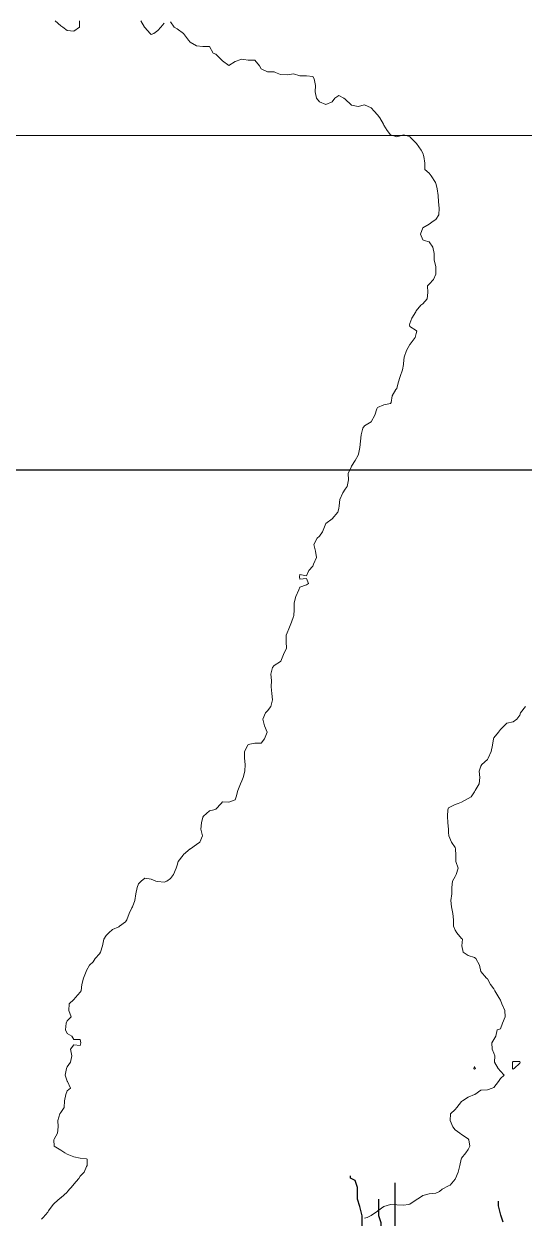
# Model space of a CAD drawing. Header units: centimetres. Extents: x 0 to 642158, y -847 to 649707.
# Drawn here: x 617019.9 to 617058.6, y 621403.7 to 621496 of the extents above; entities that cross this region are included whole.
import ezdxf

# ---------------------------------------------------------------- set-up
doc = ezdxf.new("R2010")
doc.units = ezdxf.units.CM
doc.header["$MEASUREMENT"] = 0
for name, color, linetype, lineweight in [('MEV_grille', 254, 'Continuous', 9), ('MEV_vegetal_V', 7, 'Continuous', 25), ('WAL_topographie 0.5', 253, 'Continuous', 20)]:
    doc.layers.add(name, color=color, linetype=linetype, lineweight=lineweight)
picture_1 = doc.add_image_def('image2.png', size_in_pixel=(6614, 11023))

# ---------------------------------------------------------------- blocks, each defined once
blk = doc.blocks.new('legende vegetal')
at = {"layer": 'MEV_vegetal_V'}
for points in [[(617045.784, 621398.027), (617045.966, 621398.027), (617045.966, 621403.679), (617045.784, 621404.408), (617045.602, 621404.955), (617045.602, 621405.866), (617045.419, 621406.413), (617045.055, 621406.595), (617045.055, 621406.778)], [(617045.602, 621390.552), (617045.784, 621390.552), (617045.784, 621391.099), (617045.966, 621391.281), (617045.966, 621391.646), (617046.149, 621392.011), (617046.149, 621394.745), (617046.331, 621395.11), (617046.331, 621395.474), (617046.514, 621395.474), (617046.696, 621396.022), (617047.425, 621397.115), (617047.425, 621397.48), (617047.973, 621398.392), (617048.155, 621399.121), (617048.337, 621399.668), (617048.52, 621400.397), (617048.52, 621406.231)], [(617047.79, 621400.944), (617047.79, 621401.126), (617047.608, 621401.673), (617047.425, 621402.402), (617047.425, 621403.132), (617047.243, 621403.679), (617047.243, 621404.955)], [(617056.875, 621403.181), (617056.692, 621403.728), (617056.51, 621404.457), (617056.51, 621404.822)]]:
    blk.add_lwpolyline(points, dxfattribs=at)
blk = doc.blocks.new('*U114')
at = {"layer": 'MEV_grille', "transparency": 33554687}
blk.add_lwpolyline([(-1338.461, 0), (1338.461, 0)], dxfattribs=at)
blk = doc.blocks.new('*U115')
at = {"layer": 'MEV_grille', "color": 0, "linetype": 'ByBlock', "lineweight": -2, "transparency": 16777216}
blk.add_blockref('*U114', (0, -900), dxfattribs=at)

msp = doc.modelspace()

# ---------------------------------------------------------------- linework, layer by layer
at = {"layer": 'WAL_topographie 0.5'}
for points in [[(617031.25, 621496.167), (617031.528, 621495.75), (617031.75, 621495.632), (617032.25, 621495.25), (617032.25, 621495.25), (617032.641, 621494.75), (617032.75, 621494.603), (617033.25, 621494.317), (617033.75, 621494.25), (617034.25, 621494.25), (617034.25, 621494.25), (617034.536, 621493.75), (617034.75, 621493.667), (617035.167, 621493.25), (617035.25, 621493.156), (617035.75, 621492.778), (617036.25, 621493.092), (617036.679, 621493.25), (617036.75, 621493.288), (617036.917, 621493.25), (617037.25, 621493.208), (617037.75, 621493.191), (617038.125, 621492.75), (617038.25, 621492.522), (617038.75, 621492.309), (617039.25, 621492.3), (617039.35, 621492.25), (617039.75, 621492.096), (617040.25, 621492.073), (617040.75, 621492.143), (617041.25, 621491.99), (617041.75, 621491.982), (617042.25, 621491.934), (617042.356, 621491.75), (617042.447, 621491.25), (617042.435, 621490.75), (617042.525, 621490.25), (617042.75, 621489.985), (617043.25, 621489.774), (617043.75, 621489.981), (617043.956, 621490.25), (617044.25, 621490.458), (617044.635, 621490.25), (617044.75, 621490.175), (617045.222, 621489.75), (617045.25, 621489.732), (617045.75, 621489.63), (617046.25, 621489.75), (617046.25, 621489.75), (617046.25, 621489.75), (617046.75, 621489.521), (617046.982, 621489.25), (617047.25, 621488.962), (617047.427, 621488.75), (617047.718, 621488.25), (617047.75, 621488.183), (617047.991, 621487.75), (617048.25, 621487.417), (617048.75, 621487.275), (617049.25, 621487.438), (617049.75, 621487.288), (617049.781, 621487.25), (617050.25, 621486.781), (617050.276, 621486.75), (617050.631, 621486.25), (617050.75, 621486), (617050.839, 621485.75), (617050.909, 621485.25), (617050.917, 621484.75), (617051.25, 621484.456), (617051.409, 621484.25), (617051.731, 621483.75), (617051.75, 621483.687), (617051.859, 621483.25), (617051.936, 621482.75), (617051.969, 621482.25), (617052.013, 621481.75), (617052, 621481.25), (617051.75, 621480.875), (617051.55, 621480.75), (617051.25, 621480.519), (617050.75, 621480.25), (617050.75, 621480.25), (617050.583, 621479.75), (617050.75, 621479.321), (617050.85, 621479.25), (617051.25, 621479.159), (617051.523, 621478.75), (617051.625, 621478.25), (617051.641, 621477.75), (617051.75, 621477.25), (617051.75, 621477.25), (617051.765, 621476.75), (617051.75, 621476.667), (617051.571, 621476.25), (617051.25, 621475.875), (617051.125, 621475.75), (617051.139, 621475.25), (617051.083, 621474.75), (617050.75, 621474.365), (617050.6, 621474.25), (617050.25, 621473.813), (617050.221, 621473.75), (617049.917, 621473.25), (617049.75, 621472.834), (617049.717, 621472.75), (617049.75, 621472.625), (617050.25, 621472.306), (617050.296, 621472.25), (617050.25, 621472.083), (617050.159, 621471.75), (617049.778, 621471.25), (617049.75, 621471.224), (617049.485, 621470.75), (617049.309, 621470.25), (617049.265, 621469.75), (617049.25, 621469.679), (617049.173, 621469.25), (617048.993, 621468.75), (617048.847, 621468.25), (617048.75, 621467.821), (617048.679, 621467.75), (617048.383, 621467.25), (617048.298, 621466.75), (617048.25, 621466.667), (617047.75, 621466.55), (617047.25, 621466.361), (617047.206, 621466.25), (617047.043, 621465.75), (617046.75, 621465.25), (617046.75, 621465.25), (617046.25, 621464.927), (617046.107, 621464.75), (617045.982, 621464.25), (617045.94, 621463.75), (617045.893, 621463.25), (617045.779, 621462.75), (617045.75, 621462.667), (617045.533, 621462.25), (617045.25, 621461.817), (617045.202, 621461.75), (617044.983, 621461.25), (617044.994, 621460.75), (617044.912, 621460.25), (617044.75, 621460.05), (617044.566, 621459.75), (617044.344, 621459.25), (617044.277, 621458.75), (617044.25, 621458.536), (617044.183, 621458.25), (617043.75, 621457.75), (617043.75, 621457.75), (617043.25, 621457.375), (617043.19, 621457.25), (617042.991, 621456.75), (617042.75, 621456.417), (617042.583, 621456.25), (617042.336, 621455.75), (617042.45, 621455.25), (617042.523, 621454.75), (617042.306, 621454.25), (617042.25, 621454.083), (617041.95, 621453.75), (617041.75, 621453.35), (617041.25, 621453.45), (617041.206, 621453.25), (617041.25, 621453.083), (617041.75, 621453.125), (617041.9, 621452.75), (617041.75, 621452.656), (617041.25, 621452.464), (617041.167, 621452.25), (617040.925, 621451.75), (617040.8, 621451.25), (617040.794, 621450.75), (617040.768, 621450.25), (617040.75, 621450.194), (617040.602, 621449.75), (617040.393, 621449.25), (617040.25, 621448.942), (617040.19, 621448.75), (617040.176, 621448.25), (617040.2, 621447.75), (617039.985, 621447.25), (617039.779, 621446.75), (617039.75, 621446.724), (617039.25, 621446.409), (617039.125, 621446.25), (617039, 621445.75), (617039.056, 621445.25), (617039.028, 621444.75), (617039.067, 621444.25), (617039.139, 621443.75), (617039.007, 621443.25), (617038.75, 621442.896), (617038.575, 621442.75), (617038.386, 621442.25), (617038.514, 621441.75), (617038.714, 621441.25), (617038.519, 621440.75), (617038.25, 621440.4), (617037.75, 621440.417), (617037.25, 621440.313), (617037.215, 621440.25), (617036.972, 621439.75), (617036.95, 621439.25), (617037.007, 621438.75), (617036.982, 621438.25), (617036.857, 621437.75), (617036.75, 621437.5), (617036.646, 621437.25), (617036.44, 621436.75), (617036.327, 621436.25), (617036.25, 621436.028), (617035.75, 621435.833), (617035.25, 621435.875), (617035.15, 621435.75), (617034.75, 621435.306), (617034.583, 621435.25), (617034.25, 621435.167), (617033.796, 621434.75), (617033.75, 621434.694), (617033.636, 621434.25), (617033.583, 621433.75), (617033.702, 621433.25), (617033.516, 621432.75), (617033.25, 621432.56), (617032.786, 621432.25), (617032.75, 621432.233), (617032.25, 621431.792), (617032.212, 621431.75), (617031.836, 621431.25), (617031.75, 621430.977), (617031.667, 621430.75), (617031.474, 621430.25), (617031.25, 621429.94), (617030.964, 621429.75), (617030.75, 621429.671), (617030.25, 621429.703), (617030.114, 621429.75), (617029.75, 621429.904), (617029.25, 621429.977), (617028.956, 621429.75), (617028.75, 621429.531), (617028.658, 621429.25), (617028.568, 621428.75), (617028.488, 621428.25), (617028.288, 621427.75), (617028.25, 621427.671), (617028.028, 621427.25), (617027.871, 621426.75), (617027.75, 621426.591), (617027.281, 621426.25), (617027.25, 621426.217), (617026.75, 621426.013), (617026.456, 621425.75), (617026.25, 621425.544), (617026.071, 621425.25), (617025.967, 621424.75), (617025.821, 621424.25), (617025.75, 621424.125), (617025.417, 621423.75), (617025.25, 621423.5), (617024.977, 621423.25), (617024.75, 621422.833), (617024.724, 621422.75), (617024.519, 621422.25), (617024.383, 621421.75), (617024.318, 621421.25), (617024.25, 621421.156), (617023.889, 621420.75), (617023.75, 621420.603), (617023.397, 621420.25), (617023.365, 621419.75), (617023.55, 621419.25), (617023.25, 621418.95), (617023.159, 621418.75), (617023.104, 621418.25), (617023.25, 621417.958), (617023.607, 621417.75), (617023.75, 621417.5), (617024.25, 621417.5), (617024.302, 621417.25), (617024.25, 621417.036), (617023.75, 621417.083), (617023.5, 621416.75), (617023.614, 621416.25), (617023.5, 621415.75), (617023.25, 621415.393), (617023.196, 621415.25), (617023.101, 621414.75), (617023.25, 621414.292), (617023.283, 621414.25), (617023.5, 621413.75), (617023.25, 621413.542), (617023.141, 621413.25), (617023.047, 621412.75), (617023, 621412.25), (617022.75, 621411.861), (617022.687, 621411.75), (617022.513, 621411.25), (617022.536, 621410.75), (617022.491, 621410.25), (617022.25, 621409.786), (617022.204, 621409.75), (617022.25, 621409.251), (617022.25, 621409.25), (617022.75, 621408.936), (617023.075, 621408.75), (617023.25, 621408.644), (617023.75, 621408.427), (617024.25, 621408.333), (617024.75, 621408.281), (617024.795, 621408.25), (617024.792, 621407.75), (617024.75, 621407.694), (617024.55, 621407.25), (617024.25, 621406.934), (617024.141, 621406.75), (617023.75, 621406.319), (617023.697, 621406.25), (617023.283, 621405.75), (617023.25, 621405.712), (617022.75, 621405.273), (617022.719, 621405.25), (617022.25, 621404.833), (617022.156, 621404.75), (617021.803, 621404.25), (617021.75, 621404.163), (617021.398, 621403.75), (617021.25, 621403.621)], [(617022.315, 621496.25), (617022.75, 621495.865), (617022.908, 621495.75), (617023.25, 621495.49), (617023.75, 621495.437), (617024.204, 621495.75), (617024.208, 621496.25)], [(617028.95, 621496.25), (617029.226, 621495.75), (617029.25, 621495.717), (617029.662, 621495.25), (617029.75, 621495.179), (617029.938, 621495.25), (617030.25, 621495.5), (617030.5, 621495.75), (617030.75, 621496.062)], [(617058.706, 621443.25), (617058.304, 621442.75), (617058.25, 621442.562), (617058.023, 621442.25), (617057.75, 621442.05), (617057.25, 621441.964), (617057.036, 621441.75), (617056.75, 621441.464), (617056.614, 621441.25), (617056.25, 621440.829), (617056.216, 621440.75), (617056.136, 621440.25), (617056.043, 621439.75), (617055.8, 621439.25), (617055.75, 621439.15), (617055.321, 621438.75), (617055.25, 621438.639), (617055.104, 621438.25), (617055.162, 621437.75), (617055.103, 621437.25), (617054.809, 621436.75), (617054.75, 621436.639), (617054.481, 621436.25), (617054.25, 621436.135), (617053.75, 621435.833), (617053.5, 621435.75), (617053.25, 621435.654), (617052.75, 621435.408), (617052.677, 621435.25), (617052.652, 621434.75), (617052.692, 621434.25), (617052.736, 621433.75), (617052.75, 621433.5), (617052.771, 621433.25), (617052.969, 621432.75), (617053.25, 621432.341), (617053.29, 621432.25), (617053.298, 621431.75), (617053.309, 621431.25), (617053.485, 621430.75), (617053.344, 621430.25), (617053.25, 621430.1), (617053.044, 621429.75), (617053.011, 621429.25), (617052.993, 621428.75), (617052.929, 621428.25), (617052.963, 621427.75), (617053.078, 621427.25), (617053.125, 621426.75), (617053.139, 621426.25), (617053.25, 621425.942), (617053.382, 621425.75), (617053.75, 621425.313), (617053.821, 621425.25), (617053.778, 621424.75), (617053.875, 621424.25), (617054.25, 621424), (617054.75, 621423.844), (617054.85, 621423.75), (617055.132, 621423.25), (617055.25, 621422.75), (617055.25, 621422.75), (617055.679, 621422.25), (617055.75, 621422.194), (617055.985, 621421.75), (617056.25, 621421.404), (617056.337, 621421.25), (617056.645, 621420.75), (617056.75, 621420.55), (617056.875, 621420.25), (617057.103, 621419.75), (617057.132, 621419.25), (617056.925, 621418.75), (617056.75, 621418.312), (617056.5, 621418.25), (617056.4, 621417.75), (617056.25, 621417.5), (617056.1, 621417.25), (617056.113, 621416.75), (617056.25, 621416.45), (617056.317, 621416.25), (617056.306, 621415.75), (617056.594, 621415.25), (617056.75, 621415.058), (617057.058, 621414.75), (617056.75, 621414.484), (617056.61, 621414.25), (617056.25, 621413.8), (617056.107, 621413.75), (617055.75, 621413.618), (617055.25, 621413.592), (617054.786, 621413.25), (617054.75, 621413.237), (617054.25, 621413.041), (617053.813, 621412.75), (617053.75, 621412.702), (617053.385, 621412.25), (617053.25, 621412.091), (617052.893, 621411.75), (617052.88, 621411.25), (617053.073, 621410.75), (617053.25, 621410.53), (617053.618, 621410.25), (617053.75, 621410.169), (617054.25, 621409.815), (617054.313, 621409.75), (617054.381, 621409.25), (617054.25, 621408.988), (617054.078, 621408.75), (617053.75, 621408.318), (617053.709, 621408.25), (617053.605, 621407.75), (617053.477, 621407.25), (617053.273, 621406.75), (617053.25, 621406.7), (617052.859, 621406.25), (617052.75, 621406.197), (617052.25, 621405.94), (617052.038, 621405.75), (617051.75, 621405.623), (617051.25, 621405.561), (617050.75, 621405.434), (617050.507, 621405.25), (617050.25, 621405.099), (617049.75, 621404.775), (617049.643, 621404.75), (617049.25, 621404.686), (617048.75, 621404.716), (617048.25, 621404.75), (617047.75, 621404.596), (617047.268, 621404.25), (617047.25, 621404.238), (617046.75, 621403.885), (617046.456, 621403.75), (617046.25, 621403.689)], [(617057.821, 621415.25), (617057.75, 621415.214), (617057.688, 621415.25), (617057.7, 621415.75), (617057.75, 621415.806), (617058.25, 621415.8), (617058.275, 621415.75), (617058.25, 621415.679), (617057.821, 621415.25)], [(617054.75, 621415.214), (617054.833, 621415.25), (617054.75, 621415.417), (617054.688, 621415.25), (617054.75, 621415.214)]]:
    msp.add_lwpolyline(points, dxfattribs=at)

# ---------------------------------------------------------------- block references
at = {"layer": 'MEV_grille', "transparency": 33554687}
msp.add_blockref('*U115', (616669.481, 622387.381), dxfattribs=at)
at = {"layer": 'MEV_vegetal_V'}
msp.add_blockref('legende vegetal', (0.098, 0.193), dxfattribs=at)

# ---------------------------------------------------------------- pictures from other files: only their frames are drawn
image = msp.add_image(picture_1, insert=(616830.845, 620745.783), size_in_units=(429.466, 715.756), dxfattribs=dict(brightness=75))
image.dxf.flags = 7

doc.saveas('drawing.dxf')
